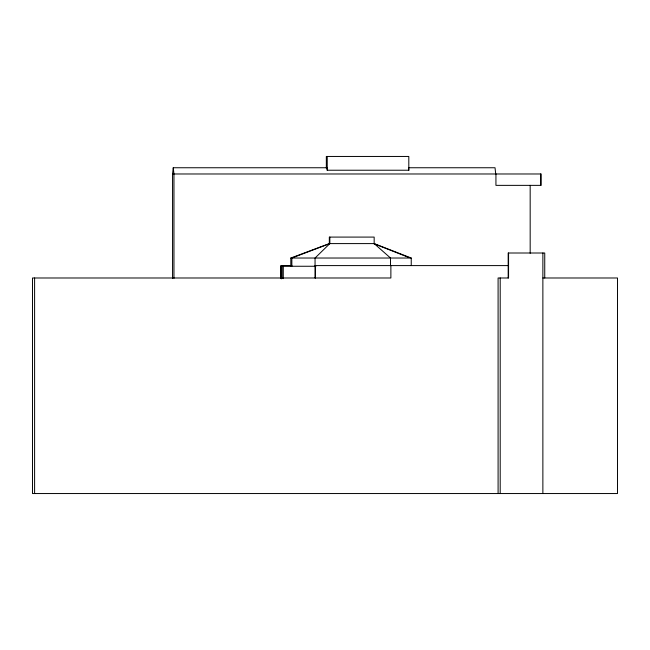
<?xml version="1.0" encoding="UTF-8"?>
<svg xmlns="http://www.w3.org/2000/svg" width="650" height="650" viewBox="0 0 650 650"><rect width="100%" height="100%" fill="white"/><g stroke="black" fill="none" stroke-linecap="round" stroke-linejoin="round"><path stroke-width="0.97" d="M172.559 278.257L172.559 173.981L173.257 167.749L326.958 167.749L327.234 170.227L408.809 170.227L408.533 167.749L495.024 167.749L495.723 173.981M329.842 237.088L329.842 243.596L315.055 258.026L315.055 277.989M329.842 243.596L291.85 258.026L291.85 266.256M290.81 266.256L290.81 258.026L329.322 243.596L374.164 243.596L411.239 258.026L411.239 265.598M172.559 173.981L541.231 173.981L541.231 185.364L495.934 185.364L495.934 173.981M290.81 258.026L411.239 258.026M291.85 265.598L280.849 265.598L280.857 277.989M315.055 265.598L508.292 265.598M280.857 266.256L315.884 266.256M542.872 277.989L617.5 277.989L617.5 493.545L32.5 493.545L32.5 277.989L390.877 277.989L390.877 265.598M373.644 243.596L409.256 257.66M173.257 167.749L173.956 173.981L173.956 278.354M544.741 277.989L544.741 253.004L508.178 253.004L508.178 277.989M542.872 253.004L542.872 493.545M540.491 173.981L540.491 185.364M530.173 185.364L530.173 253.289M508.568 253.004L508.568 277.989L498.095 277.989L498.095 493.545M500.199 277.989L500.199 493.545M408.809 170.365L408.809 156.455L326.332 156.455L326.332 168.139M390.512 265.598L390.512 258.026L374.164 243.596L374.164 237.088L329.322 237.088L329.322 243.596M327.234 156.455L327.234 170.365M315.421 265.598L315.421 277.989M283.286 266.256L283.278 278.647M282.246 265.598L282.246 266.256M281.889 265.598L281.889 278.647M281.344 266.256L281.328 278.647M281.084 266.256L281.084 278.647M281.068 266.256L281.068 278.647M34.604 277.989L34.604 493.545M281.629 278.647L281.629 266.256L281.613 278.647"/></g></svg>
